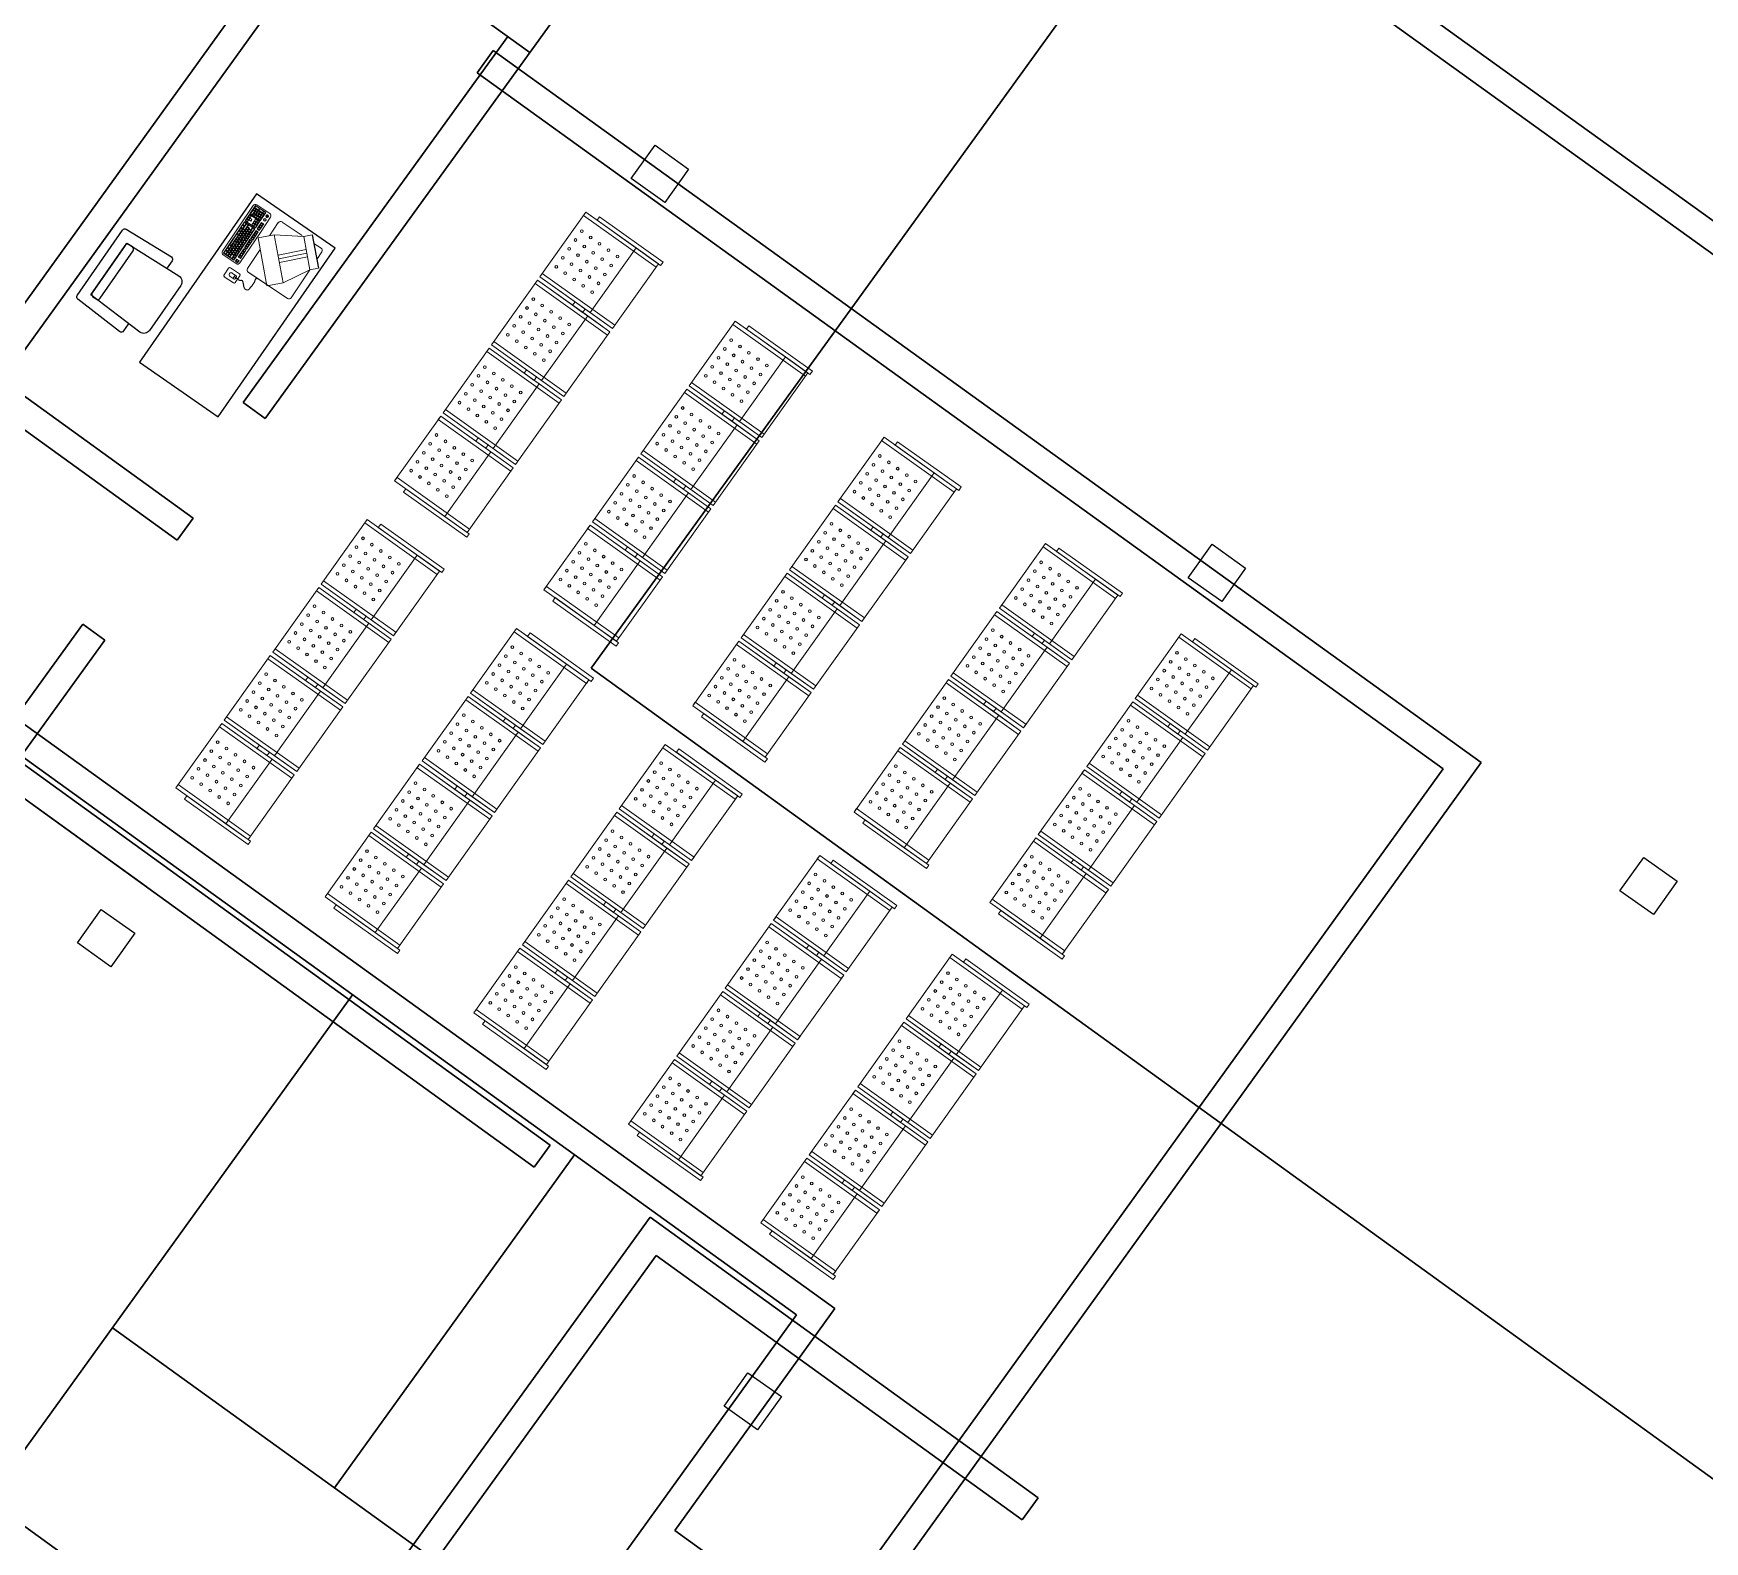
# Model space of a CAD drawing. Header units: metres. Extents: x 141303 to 146299, y 125960 to 127091.
# Drawn here: x 144888.97 to 144901.18, y 126080.24 to 126091.26 of the extents above; entities that cross this region are included whole.
import ezdxf

# ---------------------------------------------------------------- set-up
doc = ezdxf.new("R2010")
doc.units = ezdxf.units.M
doc.header["$MEASUREMENT"] = 0
doc.layers.add('FURNITURE', color=6, linetype='Continuous')
doc.layers.add('new column', color=4, linetype='Continuous', lineweight=25)
doc.layers.add('NVMI_WALL', color=7, linetype='Continuous', lineweight=30)
doc.layers.get('0').off()

# ---------------------------------------------------------------- blocks, each defined once
blk = doc.blocks.new('C05 _MOB-EQUIP URGENCIAS Y TOCOCIRUGÍA$0$006_URGENCIAS & TOCOCIRUGÍA$0$sala espera urgencias')
at = {"lineweight": 0}
for p, q in [((261.572, -7.31), (260.992, -7.31)), ((262.182, -7.31), (261.602, -7.31)), ((262.792, -7.31), (262.212, -7.31)), ((263.402, -7.31), (262.822, -7.31))]:
    blk.add_line(p, q, dxfattribs=at)
for points in [[(260.992, -6.96), (260.962, -6.96), (260.962, -7.53), (260.992, -7.53)], [(260.992, -6.86), (261.572, -6.86), (261.572, -7.31), (260.992, -7.31)], [(261.022, -6.86), (260.992, -6.86), (260.992, -7.51), (261.022, -7.51)], [(261.542, -6.86), (261.572, -6.86), (261.572, -7.51), (261.542, -7.51)], [(261.602, -6.86), (262.182, -6.86), (262.182, -7.31), (261.602, -7.31)], [(261.632, -6.86), (261.602, -6.86), (261.602, -7.51), (261.632, -7.51)], [(262.152, -6.86), (262.182, -6.86), (262.182, -7.51), (262.152, -7.51)], [(262.212, -6.86), (262.792, -6.86), (262.792, -7.31), (262.212, -7.31)], [(262.242, -6.86), (262.212, -6.86), (262.212, -7.51), (262.242, -7.51)], [(262.762, -6.86), (262.792, -6.86), (262.792, -7.51), (262.762, -7.51)], [(262.822, -6.86), (263.402, -6.86), (263.402, -7.31), (262.822, -7.31)], [(262.852, -6.86), (262.822, -6.86), (262.822, -7.51), (262.852, -7.51)], [(263.372, -6.86), (263.402, -6.86), (263.402, -7.51), (263.372, -7.51)], [(263.402, -6.96), (263.432, -6.96), (263.432, -7.53), (263.402, -7.53)], [(261.572, -7.175), (261.602, -7.175), (261.602, -7.265), (261.572, -7.265)], [(262.182, -7.175), (262.212, -7.175), (262.212, -7.265), (262.182, -7.265)], [(262.792, -7.175), (262.822, -7.175), (262.822, -7.265), (262.792, -7.265)], [(260.992, -7.31), (261.572, -7.31), (261.572, -7.51), (260.992, -7.51)], [(261.602, -7.31), (262.182, -7.31), (262.182, -7.51), (261.602, -7.51)], [(262.212, -7.31), (262.792, -7.31), (262.792, -7.51), (262.212, -7.51)], [(262.822, -7.31), (263.402, -7.31), (263.402, -7.51), (262.822, -7.51)]]:
    blk.add_lwpolyline(points, close=True, dxfattribs=at)
for centre in [(261.122, -6.915), (261.202, -6.915), (261.282, -6.915), (261.362, -6.915), (261.442, -6.915), (261.732, -6.915), (261.812, -6.915), (261.892, -6.915), (261.972, -6.915), (262.052, -6.915), (262.342, -6.915), (262.422, -6.915), (262.502, -6.915), (262.582, -6.915), (262.662, -6.915), (262.952, -6.915), (263.032, -6.915), (263.112, -6.915), (263.192, -6.915), (263.272, -6.915), (261.122, -6.995), (261.122, -7.075), (261.202, -6.995), (261.202, -7.075), (261.282, -6.995), (261.282, -7.075), (261.362, -6.995), (261.362, -7.075), (261.442, -6.995), (261.442, -7.075), (261.732, -6.995), (261.732, -7.075), (261.812, -6.995), (261.812, -7.075), (261.892, -6.995), (261.892, -7.075), (261.972, -6.995), (261.972, -7.075), (262.052, -6.995), (262.052, -7.075), (262.342, -6.995), (262.342, -7.075), (262.422, -6.995), (262.422, -7.075), (262.502, -6.995), (262.502, -7.075), (262.582, -6.995), (262.582, -7.075), (262.662, -6.995), (262.662, -7.075), (262.952, -6.995), (262.952, -7.075), (263.032, -6.995), (263.032, -7.075), (263.112, -6.995), (263.112, -7.075), (263.192, -6.995), (263.192, -7.075), (263.272, -6.995), (263.272, -7.075), (261.122, -7.156), (261.202, -7.156), (261.282, -7.156), (261.362, -7.156), (261.442, -7.156), (261.732, -7.156), (261.812, -7.156), (261.892, -7.156), (261.972, -7.156), (262.052, -7.156), (262.342, -7.156), (262.422, -7.156), (262.502, -7.156), (262.582, -7.156), (262.662, -7.156), (262.952, -7.156), (263.032, -7.156), (263.112, -7.156), (263.192, -7.156), (263.272, -7.156), (261.122, -7.236), (261.202, -7.236), (261.282, -7.236), (261.362, -7.236), (261.442, -7.236), (261.732, -7.236), (261.812, -7.236), (261.892, -7.236), (261.972, -7.236), (262.052, -7.236), (262.342, -7.236), (262.422, -7.236), (262.502, -7.236), (262.582, -7.236), (262.662, -7.236), (262.952, -7.236), (263.032, -7.236), (263.112, -7.236), (263.192, -7.236), (263.272, -7.236)]:
    blk.add_circle(centre, 0.01, dxfattribs=at)
blk = doc.blocks.new('Escrit-Médico')
blk.add_lwpolyline([(203.56, 159.232), (202.06, 159.232), (202.06, 159.932), (203.56, 159.932)], close=True)
for points in [[(202.263, 158.659), (202.723, 158.659), (202.743, 159.109, 0.414214), (202.693, 159.159), (202.293, 159.159, 0.414214), (202.243, 159.109)], [(202.28, 158.728), (202.703, 158.728, -0.414214), (202.723, 158.708), (202.723, 158.679, -0.414214), (202.703, 158.659), (202.28, 158.659, -0.414214), (202.26, 158.679), (202.26, 158.708, -0.414214)]]:
    blk.add_lwpolyline(points, format="xyb", close=True)
blk.add_lwpolyline([(202.243, 159.005), (202.182, 159.005, 0.429831), (202.162, 158.984), (202.182, 158.598, 0.398767), (202.202, 158.579), (202.784, 158.579, 0.398767), (202.804, 158.598), (202.825, 158.984, 0.429831), (202.805, 159.005), (202.743, 159.005)], format="xyb")
blk = doc.blocks.new('iiijmjk')
at = {"layer": 'FURNITURE', "linetype": 'ByBlock'}
blk.add_line((110.967, -216.678), (111.144, -216.504), dxfattribs=at)
at = {"layer": 'FURNITURE', "lineweight": 5}
for p, q in [((111.189, -216.549), (111.144, -216.504)), ((111.189, -216.549), (111.012, -216.723)), ((111.013, -216.569), (111.013, -216.633)), ((111.032, -216.549), (111.098, -216.549)), ((111.23, -216.802), (111.081, -216.656)), ((111.249, -216.783), (111.1, -216.636)), ((111.269, -216.764), (111.12, -216.617)), ((111.376, -216.658), (111.123, -216.907)), ((111.376, -216.658), (111.189, -216.549)), ((111.19, -216.549), (111.435, -216.549)), ((111.376, -216.658), (111.461, -216.745)), ((111.455, -216.913), (111.455, -216.569)), ((111.012, -216.723), (110.967, -216.678)), ((111.123, -216.907), (111.012, -216.723)), ((111.013, -216.735), (111.013, -216.913)), ((111.207, -216.994), (111.461, -216.745)), ((111.455, -216.913), (111.455, -216.751)), ((111.123, -216.907), (111.207, -216.994)), ((111.011, -217.136), (111.011, -217.022)), ((111.03, -217.026), (111.03, -217.026)), ((111.03, -217.028), (111.03, -217.028)), ((111.031, -217.002), (111.165, -217.002)), ((111.032, -216.933), (111.148, -216.933)), ((111.032, -216.933), (111.148, -216.933)), ((111.037, -217.018), (111.037, -217.019)), ((111.039, -217.018), (111.039, -217.019)), ((111.047, -217.026), (111.047, -217.026)), ((111.047, -217.028), (111.047, -217.028)), ((111.165, -217.002), (111.433, -217.002)), ((111.169, -217.036), (111.169, -217.017)), ((111.169, -217.017), (111.243, -217.017)), ((111.169, -217.017), (111.169, -217.036)), ((111.172, -217.019), (111.186, -217.019)), ((111.172, -217.033), (111.172, -217.019)), ((111.186, -217.033), (111.172, -217.033)), ((111.186, -217.019), (111.186, -217.033)), ((111.189, -217.033), (111.189, -217.019)), ((111.189, -217.019), (111.204, -217.019)), ((111.204, -217.033), (111.189, -217.033)), ((111.204, -217.019), (111.204, -217.033)), ((111.208, -217.033), (111.208, -217.019)), ((111.208, -217.019), (111.222, -217.019)), ((111.222, -217.033), (111.208, -217.033)), ((111.222, -217.019), (111.222, -217.033)), ((111.226, -217.019), (111.241, -217.019)), ((111.226, -217.033), (111.226, -217.019)), ((111.241, -217.033), (111.226, -217.033)), ((111.241, -217.019), (111.241, -217.033)), ((111.243, -217.017), (111.243, -217.036)), ((111.269, -216.933), (111.435, -216.933)), ((111.441, -217.017), (111.441, -217.036)), ((111.453, -217.022), (111.453, -217.136)), ((111.501, -216.959), (111.501, -217.04)), ((111.57, -216.95), (111.511, -216.95)), ((111.526, -216.971), (111.526, -216.981)), ((111.554, -216.981), (111.526, -216.981)), ((111.549, -216.966), (111.531, -216.966)), ((111.536, -217.021), (111.539, -217.021)), ((111.538, -216.944), (111.538, -216.951)), ((111.538, -216.951), (111.54, -216.951)), ((111.54, -216.951), (111.54, -216.967)), ((111.54, -216.981), (111.54, -216.966)), ((111.554, -217.006), (111.554, -216.971)), ((111.58, -217.04), (111.58, -216.959)), ((111.433, -217.156), (111.031, -217.156)), ((111.037, -217.036), (111.037, -217.035)), ((111.039, -217.036), (111.039, -217.035)), ((111.165, -217.05), (111.165, -217.141)), ((111.165, -217.05), (111.441, -217.05)), ((111.441, -217.141), (111.165, -217.141)), ((111.243, -217.036), (111.169, -217.036)), ((111.441, -217.05), (111.441, -217.141)), ((111.511, -217.049), (111.57, -217.049))]:
    blk.add_line(p, q, dxfattribs=at)
for points in [[(111.455, -216.832), (111.456, -216.832), (111.456, -216.834), (111.459, -216.834), (111.459, -216.838), (111.462, -216.838), (111.462, -216.84), (111.463, -216.84), (111.463, -216.841), (111.463, -216.84), (111.48, -216.84), (111.48, -216.838), (111.482, -216.838), (111.482, -216.837), (111.483, -216.837), (111.483, -216.836), (111.485, -216.836), (111.485, -216.835), (111.511, -216.835), (111.511, -216.836), (111.529, -216.836), (111.529, -216.837), (111.539, -216.837), (111.539, -216.838), (111.555, -216.838), (111.555, -216.841), (111.555, -216.84), (111.562, -216.84), (111.562, -216.841), (111.564, -216.841), (111.564, -216.842), (111.566, -216.842), (111.566, -216.847), (111.567, -216.847), (111.567, -216.849), (111.568, -216.849), (111.568, -216.851), (111.569, -216.851), (111.569, -216.855), (111.57, -216.855), (111.57, -216.862), (111.571, -216.862), (111.571, -216.864), (111.57, -216.864), (111.57, -216.868), (111.569, -216.868), (111.569, -216.871), (111.568, -216.871), (111.568, -216.873), (111.567, -216.873), (111.567, -216.875), (111.563, -216.875), (111.563, -216.879), (111.562, -216.879), (111.562, -216.881), (111.561, -216.881), (111.561, -216.883), (111.559, -216.883), (111.559, -216.884), (111.557, -216.884), (111.557, -216.885), (111.555, -216.885), (111.555, -216.888), (111.554, -216.888), (111.554, -216.889), (111.55, -216.889), (111.55, -216.892), (111.548, -216.892), (111.548, -216.893), (111.546, -216.893), (111.546, -216.897), (111.544, -216.897), (111.544, -216.898), (111.542, -216.898), (111.542, -216.899), (111.541, -216.899), (111.541, -216.903), (111.538, -216.903), (111.538, -216.904), (111.537, -216.904), (111.537, -216.905), (111.536, -216.905), (111.536, -216.906), (111.535, -216.906), (111.535, -216.907), (111.534, -216.907), (111.534, -216.909), (111.533, -216.909), (111.533, -216.911), (111.532, -216.911), (111.532, -216.913), (111.531, -216.913), (111.531, -216.914), (111.53, -216.914), (111.53, -216.919), (111.531, -216.919), (111.531, -216.92), (111.532, -216.92), (111.532, -216.921), (111.534, -216.921), (111.534, -216.923), (111.535, -216.923), (111.535, -216.924), (111.536, -216.924), (111.536, -216.925), (111.537, -216.925), (111.537, -216.926), (111.538, -216.926), (111.538, -216.93), (111.539, -216.93), (111.539, -216.932), (111.541, -216.932), (111.541, -216.941), (111.539, -216.941), (111.539, -216.945), (111.538, -216.945), (111.538, -216.947), (111.537, -216.947)], [(111.103, -217.019), (111.117, -217.019), (111.117, -217.033), (111.103, -217.033), (111.103, -217.019), (111.103, -217.033)], [(111.121, -217.019), (111.135, -217.019), (111.135, -217.033), (111.121, -217.033), (111.121, -217.019), (111.121, -217.033)], [(111.139, -217.019), (111.154, -217.019), (111.154, -217.033), (111.139, -217.033), (111.139, -217.019), (111.139, -217.033)], [(111.178, -217.033), (111.172, -217.033), (111.172, -217.027)], [(111.186, -217.027), (111.186, -217.033), (111.18, -217.033)], [(111.196, -217.033), (111.189, -217.033), (111.189, -217.027)], [(111.204, -217.027), (111.204, -217.033), (111.197, -217.033)], [(111.222, -217.027), (111.222, -217.033), (111.216, -217.033)], [(111.25, -217.017), (111.323, -217.017), (111.323, -217.036), (111.25, -217.036), (111.25, -217.017), (111.25, -217.036)], [(111.252, -217.019), (111.266, -217.019), (111.266, -217.033), (111.252, -217.033), (111.252, -217.019), (111.252, -217.033)], [(111.27, -217.019), (111.285, -217.019), (111.285, -217.033), (111.27, -217.033), (111.27, -217.019), (111.27, -217.033)], [(111.289, -217.019), (111.303, -217.019), (111.303, -217.033), (111.289, -217.033), (111.289, -217.019), (111.289, -217.033)], [(111.307, -217.019), (111.321, -217.019), (111.321, -217.033), (111.307, -217.033), (111.307, -217.019), (111.307, -217.033)], [(111.331, -217.017), (111.404, -217.017), (111.404, -217.036), (111.331, -217.036), (111.331, -217.017), (111.331, -217.036)], [(111.332, -217.019), (111.347, -217.019), (111.347, -217.033), (111.332, -217.033), (111.332, -217.019), (111.332, -217.033)], [(111.351, -217.019), (111.365, -217.019), (111.365, -217.033), (111.351, -217.033), (111.351, -217.019), (111.351, -217.033)], [(111.369, -217.019), (111.384, -217.019), (111.384, -217.033), (111.369, -217.033), (111.369, -217.019), (111.369, -217.033)], [(111.388, -217.019), (111.402, -217.019), (111.402, -217.033), (111.388, -217.033), (111.388, -217.019), (111.388, -217.033)], [(111.422, -217.017), (111.441, -217.017), (111.441, -217.036), (111.422, -217.036), (111.422, -217.017), (111.422, -217.036)], [(111.424, -217.019), (111.439, -217.019), (111.439, -217.033), (111.424, -217.033), (111.424, -217.019), (111.424, -217.033)], [(111.022, -217.053), (111.037, -217.053), (111.037, -217.067), (111.022, -217.067), (111.022, -217.053), (111.022, -217.067)], [(111.022, -217.07), (111.037, -217.07), (111.037, -217.102), (111.022, -217.102), (111.022, -217.07), (111.022, -217.102)], [(111.022, -217.105), (111.037, -217.105), (111.037, -217.137), (111.022, -217.137), (111.022, -217.105), (111.022, -217.137)], [(111.041, -217.053), (111.055, -217.053), (111.055, -217.067), (111.041, -217.067), (111.041, -217.053), (111.041, -217.067)], [(111.041, -217.07), (111.055, -217.07), (111.055, -217.085), (111.041, -217.085), (111.041, -217.07), (111.041, -217.085)], [(111.041, -217.087), (111.055, -217.087), (111.055, -217.102), (111.041, -217.102), (111.041, -217.087), (111.041, -217.102)], [(111.041, -217.105), (111.055, -217.105), (111.055, -217.119), (111.041, -217.119), (111.041, -217.105), (111.041, -217.119)], [(111.041, -217.123), (111.055, -217.123), (111.055, -217.137), (111.041, -217.137), (111.041, -217.123), (111.041, -217.137)], [(111.059, -217.053), (111.074, -217.053), (111.074, -217.067), (111.059, -217.067), (111.059, -217.053), (111.059, -217.067)], [(111.059, -217.07), (111.074, -217.07), (111.074, -217.085), (111.059, -217.085), (111.059, -217.07), (111.059, -217.085)], [(111.059, -217.087), (111.074, -217.087), (111.074, -217.102), (111.059, -217.102), (111.059, -217.087), (111.059, -217.102)], [(111.059, -217.105), (111.074, -217.105), (111.074, -217.119), (111.059, -217.119), (111.059, -217.105), (111.059, -217.119)], [(111.059, -217.123), (111.092, -217.123), (111.092, -217.137), (111.059, -217.137), (111.059, -217.123), (111.059, -217.137)], [(111.078, -217.053), (111.092, -217.053), (111.092, -217.067), (111.078, -217.067), (111.078, -217.053), (111.078, -217.067)], [(111.078, -217.07), (111.092, -217.07), (111.092, -217.085), (111.078, -217.085), (111.078, -217.07), (111.078, -217.085)], [(111.078, -217.087), (111.092, -217.087), (111.092, -217.102), (111.078, -217.102), (111.078, -217.087), (111.078, -217.102)], [(111.078, -217.105), (111.092, -217.105), (111.092, -217.119), (111.078, -217.119), (111.078, -217.105), (111.078, -217.119)], [(111.103, -217.053), (111.117, -217.053), (111.117, -217.067), (111.103, -217.067), (111.103, -217.053), (111.103, -217.067)], [(111.103, -217.07), (111.117, -217.07), (111.117, -217.085), (111.103, -217.085), (111.103, -217.07), (111.103, -217.085)], [(111.103, -217.125), (111.117, -217.125), (111.117, -217.139), (111.103, -217.139), (111.103, -217.125), (111.103, -217.139)], [(111.121, -217.053), (111.135, -217.053), (111.135, -217.067), (111.121, -217.067), (111.121, -217.053), (111.121, -217.067)], [(111.121, -217.07), (111.135, -217.07), (111.135, -217.085), (111.121, -217.085), (111.121, -217.07), (111.121, -217.085)], [(111.121, -217.107), (111.135, -217.107), (111.135, -217.122), (111.121, -217.122), (111.121, -217.107), (111.121, -217.122)], [(111.121, -217.125), (111.135, -217.125), (111.135, -217.139), (111.121, -217.139), (111.121, -217.125), (111.121, -217.139)], [(111.139, -217.053), (111.154, -217.053), (111.154, -217.067), (111.139, -217.067), (111.139, -217.053), (111.139, -217.067)], [(111.139, -217.07), (111.154, -217.07), (111.154, -217.085), (111.139, -217.085), (111.139, -217.07), (111.139, -217.085)], [(111.139, -217.125), (111.154, -217.125), (111.154, -217.139), (111.139, -217.139), (111.139, -217.125), (111.139, -217.139)], [(111.167, -217.052), (111.2, -217.052), (111.2, -217.066), (111.167, -217.066), (111.167, -217.052), (111.167, -217.066)], [(111.167, -217.07), (111.189, -217.07), (111.189, -217.085), (111.182, -217.085), (111.182, -217.103), (111.167, -217.103), (111.167, -217.07), (111.167, -217.103)], [(111.167, -217.107), (111.211, -217.107), (111.211, -217.121), (111.167, -217.121), (111.167, -217.107), (111.167, -217.121)], [(111.167, -217.125), (111.189, -217.125), (111.189, -217.139), (111.167, -217.139), (111.167, -217.125), (111.167, -217.139)], [(111.185, -217.089), (111.2, -217.089), (111.2, -217.103), (111.185, -217.103), (111.185, -217.089), (111.185, -217.103)], [(111.193, -217.07), (111.207, -217.07), (111.207, -217.085), (111.193, -217.085), (111.193, -217.07), (111.193, -217.085)], [(111.193, -217.125), (111.214, -217.125), (111.214, -217.139), (111.193, -217.139), (111.193, -217.125), (111.193, -217.139)], [(111.204, -217.052), (111.218, -217.052), (111.218, -217.066), (111.204, -217.066), (111.204, -217.052), (111.204, -217.066)], [(111.204, -217.089), (111.218, -217.089), (111.218, -217.103), (111.204, -217.103), (111.204, -217.089), (111.204, -217.103)], [(111.211, -217.07), (111.225, -217.07), (111.225, -217.085), (111.211, -217.085), (111.211, -217.07), (111.211, -217.085)], [(111.215, -217.107), (111.229, -217.107), (111.229, -217.121), (111.215, -217.121), (111.215, -217.107), (111.215, -217.121)], [(111.218, -217.125), (111.24, -217.125), (111.24, -217.139), (111.218, -217.139), (111.218, -217.125), (111.218, -217.139)], [(111.222, -217.052), (111.237, -217.052), (111.237, -217.066), (111.222, -217.066), (111.222, -217.052), (111.222, -217.066)], [(111.222, -217.089), (111.237, -217.089), (111.237, -217.103), (111.222, -217.103), (111.222, -217.089), (111.222, -217.103)], [(111.229, -217.07), (111.244, -217.07), (111.244, -217.085), (111.229, -217.085), (111.229, -217.07), (111.229, -217.085)], [(111.233, -217.107), (111.248, -217.107), (111.248, -217.121), (111.233, -217.121), (111.233, -217.107), (111.233, -217.121)], [(111.241, -217.052), (111.255, -217.052), (111.255, -217.066), (111.241, -217.066), (111.241, -217.052), (111.241, -217.066)], [(111.241, -217.089), (111.255, -217.089), (111.255, -217.103), (111.241, -217.103), (111.241, -217.089), (111.241, -217.103)], [(111.244, -217.125), (111.265, -217.125), (111.265, -217.139), (111.244, -217.139), (111.244, -217.125), (111.244, -217.139)], [(111.248, -217.07), (111.262, -217.07), (111.262, -217.085), (111.248, -217.085), (111.248, -217.07), (111.248, -217.085)], [(111.252, -217.107), (111.266, -217.107), (111.266, -217.121), (111.252, -217.121), (111.252, -217.107), (111.252, -217.121)], [(111.259, -217.052), (111.273, -217.052), (111.273, -217.066), (111.259, -217.066), (111.259, -217.052), (111.259, -217.066)], [(111.259, -217.089), (111.273, -217.089), (111.273, -217.103), (111.259, -217.103), (111.259, -217.089), (111.259, -217.103)], [(111.266, -217.07), (111.281, -217.07), (111.281, -217.085), (111.266, -217.085), (111.266, -217.07), (111.266, -217.085)], [(111.269, -217.125), (111.362, -217.125), (111.362, -217.139), (111.269, -217.139), (111.269, -217.125), (111.269, -217.139)], [(111.27, -217.107), (111.285, -217.107), (111.285, -217.121), (111.27, -217.121), (111.27, -217.107), (111.27, -217.121)], [(111.277, -217.052), (111.292, -217.052), (111.292, -217.066), (111.277, -217.066), (111.277, -217.052), (111.277, -217.066)], [(111.277, -217.089), (111.292, -217.089), (111.292, -217.103), (111.277, -217.103), (111.277, -217.089), (111.277, -217.103)], [(111.285, -217.07), (111.299, -217.07), (111.299, -217.085), (111.285, -217.085), (111.285, -217.07), (111.285, -217.085)], [(111.289, -217.107), (111.303, -217.107), (111.303, -217.121), (111.289, -217.121), (111.289, -217.107), (111.289, -217.121)], [(111.296, -217.052), (111.31, -217.052), (111.31, -217.066), (111.296, -217.066), (111.296, -217.052), (111.296, -217.066)], [(111.296, -217.089), (111.31, -217.089), (111.31, -217.103), (111.296, -217.103), (111.296, -217.089), (111.296, -217.103)], [(111.303, -217.07), (111.317, -217.07), (111.317, -217.085), (111.303, -217.085), (111.303, -217.07), (111.303, -217.085)], [(111.307, -217.107), (111.321, -217.107), (111.321, -217.121), (111.307, -217.121), (111.307, -217.107), (111.307, -217.121)], [(111.314, -217.052), (111.329, -217.052), (111.329, -217.066), (111.314, -217.066), (111.314, -217.052), (111.314, -217.066)], [(111.314, -217.089), (111.329, -217.089), (111.329, -217.103), (111.314, -217.103), (111.314, -217.089), (111.314, -217.103)], [(111.321, -217.07), (111.336, -217.07), (111.336, -217.085), (111.321, -217.085), (111.321, -217.07), (111.321, -217.085)], [(111.325, -217.107), (111.34, -217.107), (111.34, -217.121), (111.325, -217.121), (111.325, -217.107), (111.325, -217.121)], [(111.332, -217.089), (111.347, -217.089), (111.347, -217.103), (111.332, -217.103), (111.332, -217.089), (111.332, -217.103)], [(111.332, -217.052), (111.347, -217.052), (111.347, -217.066), (111.332, -217.066), (111.332, -217.052), (111.332, -217.066)], [(111.34, -217.07), (111.354, -217.07), (111.354, -217.085), (111.34, -217.085), (111.34, -217.07), (111.34, -217.085)], [(111.344, -217.107), (111.358, -217.107), (111.358, -217.121), (111.344, -217.121), (111.344, -217.107), (111.344, -217.121)], [(111.351, -217.052), (111.365, -217.052), (111.365, -217.066), (111.351, -217.066), (111.351, -217.052), (111.351, -217.066)], [(111.351, -217.089), (111.365, -217.089), (111.365, -217.103), (111.351, -217.103), (111.351, -217.089), (111.351, -217.103)], [(111.358, -217.07), (111.372, -217.07), (111.372, -217.085), (111.358, -217.085), (111.358, -217.07), (111.358, -217.085)], [(111.362, -217.107), (111.376, -217.107), (111.376, -217.121), (111.362, -217.121), (111.362, -217.107), (111.362, -217.121)], [(111.366, -217.125), (111.388, -217.125), (111.388, -217.139), (111.366, -217.139), (111.366, -217.125), (111.366, -217.139)], [(111.369, -217.052), (111.384, -217.052), (111.384, -217.066), (111.369, -217.066), (111.369, -217.052), (111.369, -217.066)], [(111.369, -217.089), (111.384, -217.089), (111.384, -217.103), (111.369, -217.103), (111.369, -217.089), (111.369, -217.103)], [(111.376, -217.07), (111.391, -217.07), (111.391, -217.085), (111.376, -217.085), (111.376, -217.07), (111.376, -217.085)], [(111.38, -217.107), (111.395, -217.107), (111.395, -217.121), (111.38, -217.121), (111.38, -217.107), (111.38, -217.121)], [(111.388, -217.052), (111.402, -217.052), (111.402, -217.066), (111.388, -217.066), (111.388, -217.052), (111.388, -217.066)], [(111.388, -217.089), (111.402, -217.089), (111.402, -217.103), (111.388, -217.103), (111.388, -217.089), (111.388, -217.103)], [(111.392, -217.125), (111.413, -217.125), (111.413, -217.139), (111.392, -217.139), (111.392, -217.125), (111.392, -217.139)], [(111.395, -217.07), (111.409, -217.07), (111.409, -217.085), (111.395, -217.085), (111.395, -217.07), (111.395, -217.085)], [(111.399, -217.107), (111.413, -217.107), (111.413, -217.121), (111.399, -217.121), (111.399, -217.107), (111.399, -217.121)], [(111.406, -217.052), (111.42, -217.052), (111.42, -217.066), (111.406, -217.066), (111.406, -217.052), (111.406, -217.066)], [(111.406, -217.089), (111.42, -217.089), (111.42, -217.103), (111.406, -217.103), (111.406, -217.089), (111.406, -217.103)], [(111.413, -217.07), (111.439, -217.07), (111.439, -217.085), (111.413, -217.085), (111.413, -217.07), (111.413, -217.085)], [(111.417, -217.107), (111.439, -217.107), (111.439, -217.121), (111.417, -217.121), (111.417, -217.107), (111.417, -217.121)], [(111.417, -217.125), (111.439, -217.125), (111.439, -217.139), (111.417, -217.139), (111.417, -217.125), (111.417, -217.139)], [(111.424, -217.052), (111.439, -217.052), (111.439, -217.066), (111.424, -217.066), (111.424, -217.052), (111.424, -217.066)], [(111.424, -217.089), (111.439, -217.089), (111.439, -217.103), (111.424, -217.103), (111.424, -217.089), (111.424, -217.103)]]:
    blk.add_lwpolyline(points, dxfattribs=at)
for points in [[(111.099, -217.017), (111.099, -217.036), (111.157, -217.036), (111.157, -217.017)], [(111.02, -217.05), (111.095, -217.05), (111.095, -217.141), (111.02, -217.141)], [(111.157, -217.05), (111.099, -217.05), (111.099, -217.141), (111.157, -217.141)]]:
    blk.add_lwpolyline(points, close=True, dxfattribs=at)
for centre, radius in [((111.038, -217.027), 0.0049), ((111.07, -217.027), 0.00979), ((111.07, -217.027), 0.00751)]:
    blk.add_circle(centre, radius, dxfattribs=at)
for centre, radius, start, end in [((111.032, -216.569), 0.0196, 90, 180), ((111.435, -216.569), 0.0196, 0, 90), ((111.031, -217.022), 0.0196, 90, 180), ((111.032, -216.913), 0.0196, 180, 270), ((111.038, -217.027), 0.00979, 102.8435, 167.1565), ((111.03, -217.025), 0.00098, 167.1565, 270), ((111.03, -217.029), 0.00098, 90, 192.8435), ((111.038, -217.027), 0.00979, 192.8435, 257.1565), ((111.03, -217.025), 0.00098, 270, 346.6514), ((111.03, -217.029), 0.00098, 13.3486, 90), ((111.038, -217.027), 0.00751, 103.3486, 166.6514), ((111.038, -217.027), 0.00751, 193.3486, 256.6514), ((111.036, -217.018), 0.00098, 0, 102.8435), ((111.036, -217.019), 0.00098, 283.3486, 0), ((111.04, -217.018), 0.00098, 77.1565, 180), ((111.04, -217.019), 0.00098, 180, 256.6514), ((111.038, -217.027), 0.00979, 12.8435, 77.1565), ((111.038, -217.027), 0.00751, 13.3486, 76.6514), ((111.038, -217.027), 0.00979, 282.8435, 347.1565), ((111.038, -217.027), 0.00751, 283.3486, 346.6514), ((111.047, -217.025), 0.00098, 193.3486, 270), ((111.047, -217.029), 0.00098, 90, 166.6514), ((111.047, -217.025), 0.00098, 270, 12.8435), ((111.047, -217.029), 0.00098, 347.1565, 90), ((111.433, -217.022), 0.0196, 0, 90), ((111.435, -216.913), 0.0196, 270, 360), ((111.511, -216.959), 0.0098, 90, 180), ((111.531, -216.971), 0.00499, 90, 180), ((111.431, -216.996), 0.0962, 351.7977, 8.9506), ((111.536, -217.011), 0.0098, 171.7977, 238.6552), ((111.536, -217.011), 0.00998, 238.6552, 270), ((111.539, -217.006), 0.015, 270, 0), ((111.549, -216.971), 0.00499, 360, 90), ((111.57, -216.959), 0.0098, 0, 90), ((111.031, -217.136), 0.0196, 180, 270), ((111.036, -217.036), 0.00098, 257.1565, 0), ((111.036, -217.035), 0.00098, 0, 76.6514), ((111.04, -217.035), 0.00098, 103.3486, 180), ((111.04, -217.036), 0.00098, 180, 282.8435), ((111.433, -217.136), 0.0196, 270, 0), ((111.511, -217.04), 0.0098, 180, 270), ((111.57, -217.04), 0.0098, 270, 0)]:
    blk.add_arc(centre, radius, start, end, dxfattribs=at)

msp = doc.modelspace()

# ---------------------------------------------------------------- linework, layer by layer
at = {"layer": 'new column'}
for p, q in [((144893.33837, 126090.20304), (144893.51231, 126090.44747)), ((144893.51231, 126090.44747), (144893.75674, 126090.27353)), ((144893.75674, 126090.27353), (144893.5828, 126090.0291)), ((144893.5828, 126090.0291), (144893.33837, 126090.20304)), ((144897.40981, 126087.28583), (144897.58375, 126087.53026)), ((144897.58375, 126087.53026), (144897.82817, 126087.35632)), ((144897.82817, 126087.35632), (144897.65423, 126087.11189)), ((144897.65423, 126087.11189), (144897.40981, 126087.28583)), ((144900.56462, 126084.99781), (144900.73856, 126085.24223)), ((144900.73856, 126085.24223), (144900.98299, 126085.06829)), ((144900.80905, 126084.82387), (144900.56462, 126084.99781)), ((144900.98299, 126085.06829), (144900.80905, 126084.82387)), ((144889.29109, 126084.61634), (144889.46503, 126084.86077)), ((144889.46503, 126084.86077), (144889.70945, 126084.68683)), ((144889.53551, 126084.4424), (144889.29109, 126084.61634)), ((144889.70945, 126084.68683), (144889.53551, 126084.4424)), ((144894.01771, 126081.23105), (144894.19165, 126081.47547)), ((144894.19165, 126081.47547), (144894.43608, 126081.30153)), ((144894.26214, 126081.05711), (144894.01771, 126081.23105)), ((144894.43608, 126081.30153), (144894.26214, 126081.05711))]:
    msp.add_line(p, q, dxfattribs=at)
at = {"layer": 'NVMI_WALL'}
for p, q in [((144890.66395, 126088.45087), (144896.09691, 126095.96507)), ((144893.04587, 126086.62508), (144898.52802, 126094.20732)), ((144892.59748, 126091.12509), (144888.85947, 126093.82777)), ((144887.44309, 126087.26531), (144890.9514, 126092.13272)), ((144887.60533, 126087.14837), (144891.11365, 126092.01578)), ((144900.95798, 126090.10152), (144898.44315, 126091.91415)), ((144904.08162, 126087.60354), (144898.32621, 126091.75191)), ((144890.50188, 126088.56805), (144892.43541, 126091.24228)), ((144892.21356, 126090.97645), (144892.3305, 126091.1387)), ((144899.5505, 126085.9347), (144892.3305, 126091.1387)), ((144899.27131, 126085.8894), (144892.21356, 126090.97645)), ((144890.13663, 126087.72154), (144886.40365, 126090.42057)), ((144890.01944, 126087.55946), (144886.28671, 126090.25833)), ((144904.05273, 126087.8709), (144900.95798, 126090.10152)), ((144894.8253, 126081.94438), (144884.19814, 126089.60419)), ((144894.54611, 126081.89908), (144884.0812, 126089.44194)), ((144890.66395, 126088.45087), (144890.50188, 126088.56805)), ((144890.01944, 126087.55946), (144890.13663, 126087.72154)), ((144886.05244, 126082.41413), (144889.33004, 126086.94731)), ((144889.49212, 126086.83013), (144889.33004, 126086.94731)), ((144888.857, 126085.95172), (144889.49212, 126086.83013)), ((144893.04587, 126086.62508), (144903.077, 126079.37231)), ((144888.857, 126085.95172), (144892.74678, 126083.13931)), ((144894.7105, 126079.56176), (144899.27131, 126085.8894)), ((144894.87274, 126079.44481), (144899.5505, 126085.9347)), ((144888.73982, 126085.78965), (144889.7933, 126085.02795)), ((144888.73982, 126085.78965), (144892.6296, 126082.97724)), ((144888.84538, 126080.83075), (144891.3012, 126084.23794)), ((144891.16948, 126080.63481), (144892.92364, 126083.06852)), ((144892.6296, 126082.97724), (144892.74678, 126083.13931)), ((144890.83362, 126078.95722), (144893.47611, 126082.61199)), ((144893.47611, 126082.61199), (144896.31241, 126080.56127)), ((144886.21451, 126082.29695), (144890.83362, 126078.95722)), ((144890.99569, 126078.84003), (144893.521, 126082.33273)), ((144893.521, 126082.33273), (144896.19522, 126080.3992)), ((144893.65586, 126080.32191), (144894.8253, 126081.94438)), ((144891.62251, 126077.8429), (144894.54611, 126081.89908)), ((144892.79195, 126079.46537), (144889.54704, 126081.80423)), ((144896.19522, 126080.3992), (144896.31241, 126080.56127)), ((144895.35949, 126079.09398), (144893.65586, 126080.32191))]:
    msp.add_line(p, q, dxfattribs=at)

# ---------------------------------------------------------------- block references
at = {"layer": 'FURNITURE', "lineweight": 5, "xscale": -1, "rotation": 235.2400810996998}
msp.add_blockref('Escrit-Médico', (144643.72589, 126013.64291), dxfattribs=at)
at = {"layer": 'FURNITURE', "lineweight": 5, "rotation": 236.0818632080035}
msp.add_blockref('iiijmjk', (145132.73467, 126060.96953), dxfattribs=at)
at = {"layer": 'FURNITURE', "linetype": 'ByBlock', "lineweight": 0, "rotation": 54.53197669000394}
for p in [(144734.58189, 125879.41301), (144735.67335, 125878.61669), (144736.76037, 125877.76918), (144732.98284, 125877.16757), (144737.93967, 125876.99195), (144734.07429, 125876.37125), (144738.9321, 125876.33047), (144735.16131, 125875.52374), (144736.29003, 125874.71081), (144737.25855, 125873.98889)]:
    msp.add_blockref('C05 _MOB-EQUIP URGENCIAS Y TOCOCIRUGÍA$0$006_URGENCIAS & TOCOCIRUGÍA$0$sala espera urgencias', p, dxfattribs=at)

doc.saveas('drawing.dxf')
